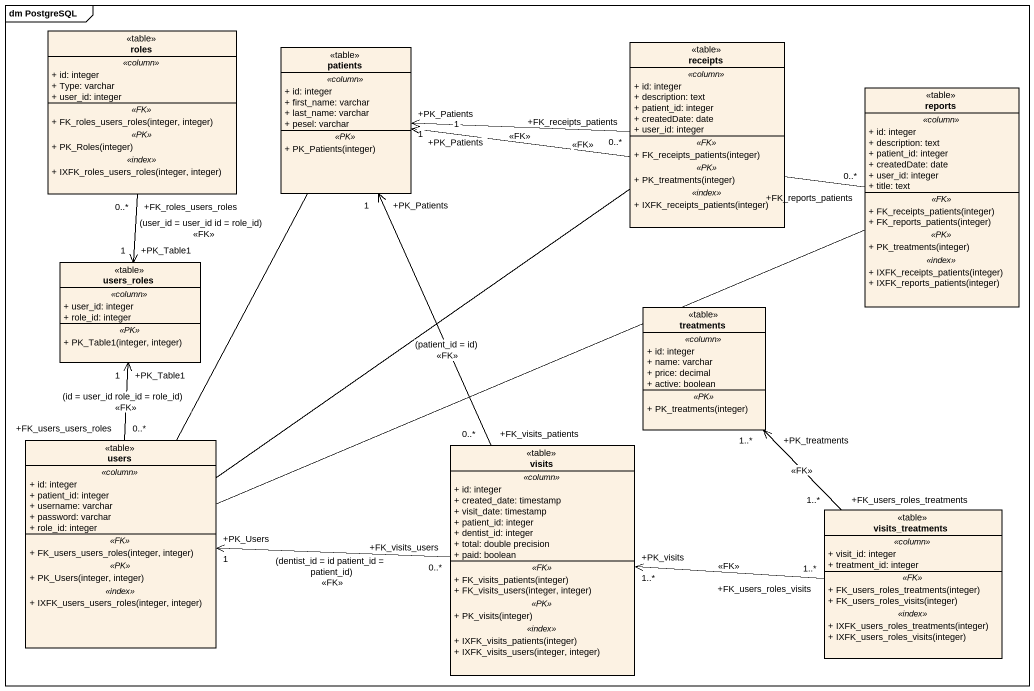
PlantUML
@startuml
mainframe dm PostgreSQL
hide circle
hide empty members
skinparam classAttributeIconSize 0
class roles <<table>> {
  .. <<column>> ..
  + id: integer
  + Type: varchar
  + user_id: integer
  .. <<FK>> ..
  + FK_roles_users_roles(integer, integer)
  .. <<PK>> ..
  + PK_Roles(integer)
  .. <<index>> ..
  + IXFK_roles_users_roles(integer, integer)
}
class patients <<table>> {
  .. <<column>> ..
  + id: integer
  + first_name: varchar
  + last_name: varchar
  + pesel: varchar
  .. <<PK>> ..
  + PK_Patients(integer)
}
class receipts <<table>> {
  .. <<column>> ..
  + id: integer
  + description: text
  + patient_id: integer
  + createdDate: date
  + user_id: integer
  .. <<FK>> ..
  + FK_receipts_patients(integer)
  .. <<PK>> ..
  + PK_treatments(integer)
  .. <<index>> ..
  + IXFK_receipts_patients(integer)
}
class reports <<table>> {
  .. <<column>> ..
  + id: integer
  + description: text
  + patient_id: integer
  + createdDate: date
  + user_id: integer
  + title: text
  .. <<FK>> ..
  + FK_receipts_patients(integer)
  + FK_reports_patients(integer)
  .. <<PK>> ..
  + PK_treatments(integer)
  .. <<index>> ..
  + IXFK_receipts_patients(integer)
  + IXFK_reports_patients(integer)
}
class users_roles <<table>> {
  .. <<column>> ..
  + user_id: integer
  + role_id: integer
  .. <<PK>> ..
  + PK_Table1(integer, integer)
}
class treatments <<table>> {
  .. <<column>> ..
  + id: integer
  + name: varchar
  + price: decimal
  + active: boolean
  .. <<PK>> ..
  + PK_treatments(integer)
}
class users <<table>> {
  .. <<column>> ..
  + id: integer
  + patient_id: integer
  + username: varchar
  + password: varchar
  + role_id: integer
  .. <<FK>> ..
  + FK_users_users_roles(integer, integer)
  .. <<PK>> ..
  + PK_Users(integer, integer)
  .. <<index>> ..
  + IXFK_users_users_roles(integer, integer)
}
class visits <<table>> {
  .. <<column>> ..
  + id: integer
  + created_date: timestamp
  + visit_date: timestamp
  + patient_id: integer
  + dentist_id: integer
  + total: double precision
  + paid: boolean
  .. <<FK>> ..
  + FK_visits_patients(integer)
  + FK_visits_users(integer, integer)
  .. <<PK>> ..
  + PK_visits(integer)
  .. <<index>> ..
  + IXFK_visits_patients(integer)
  + IXFK_visits_users(integer, integer)
}
class visits_treatments <<table>> {
  .. <<column>> ..
  + visit_id: integer
  + treatment_id: integer
  .. <<FK>> ..
  + FK_users_roles_treatments(integer)
  + FK_users_roles_visits(integer)
  .. <<index>> ..
  + IXFK_users_roles_treatments(integer)
  + IXFK_users_roles_visits(integer)
}
roles -- users_roles
roles "+FK_roles_users_roles\n0..*" --> "+PK_Table1\n1" users_roles : (user_id = user_id id = role_id)\n<<FK>>
patients -- users
receipts "+FK_receipts_patients\n0..*" -left-> "+PK_Patients\n1" patients : <<FK>>
receipts -- users
reports "+FK_reports_patients\n0..*" -left-> "+PK_Patients\n1" patients : <<FK>>
reports -left- users
users "+FK_users_users_roles\n0..*" -up-> "+PK_Table1\n1" users_roles : (id = user_id role_id = role_id)\n<<FK>>
visits "+FK_visits_patients\n0..*" -up-> "+PK_Patients\n1" patients : (patient_id = id)\n<<FK>>
visits "+FK_visits_users\n0..*" -left-> "+PK_Users\n1" users : (dentist_id = id patient_id = patient_id)\n<<FK>>
visits_treatments "+FK_users_roles_treatments\n1..*" -up-> "+PK_treatments\n1..*" treatments : <<FK>>
visits_treatments "+FK_users_roles_visits\n1..*" -left-> "+PK_visits\n1..*" visits : <<FK>>
@enduml
